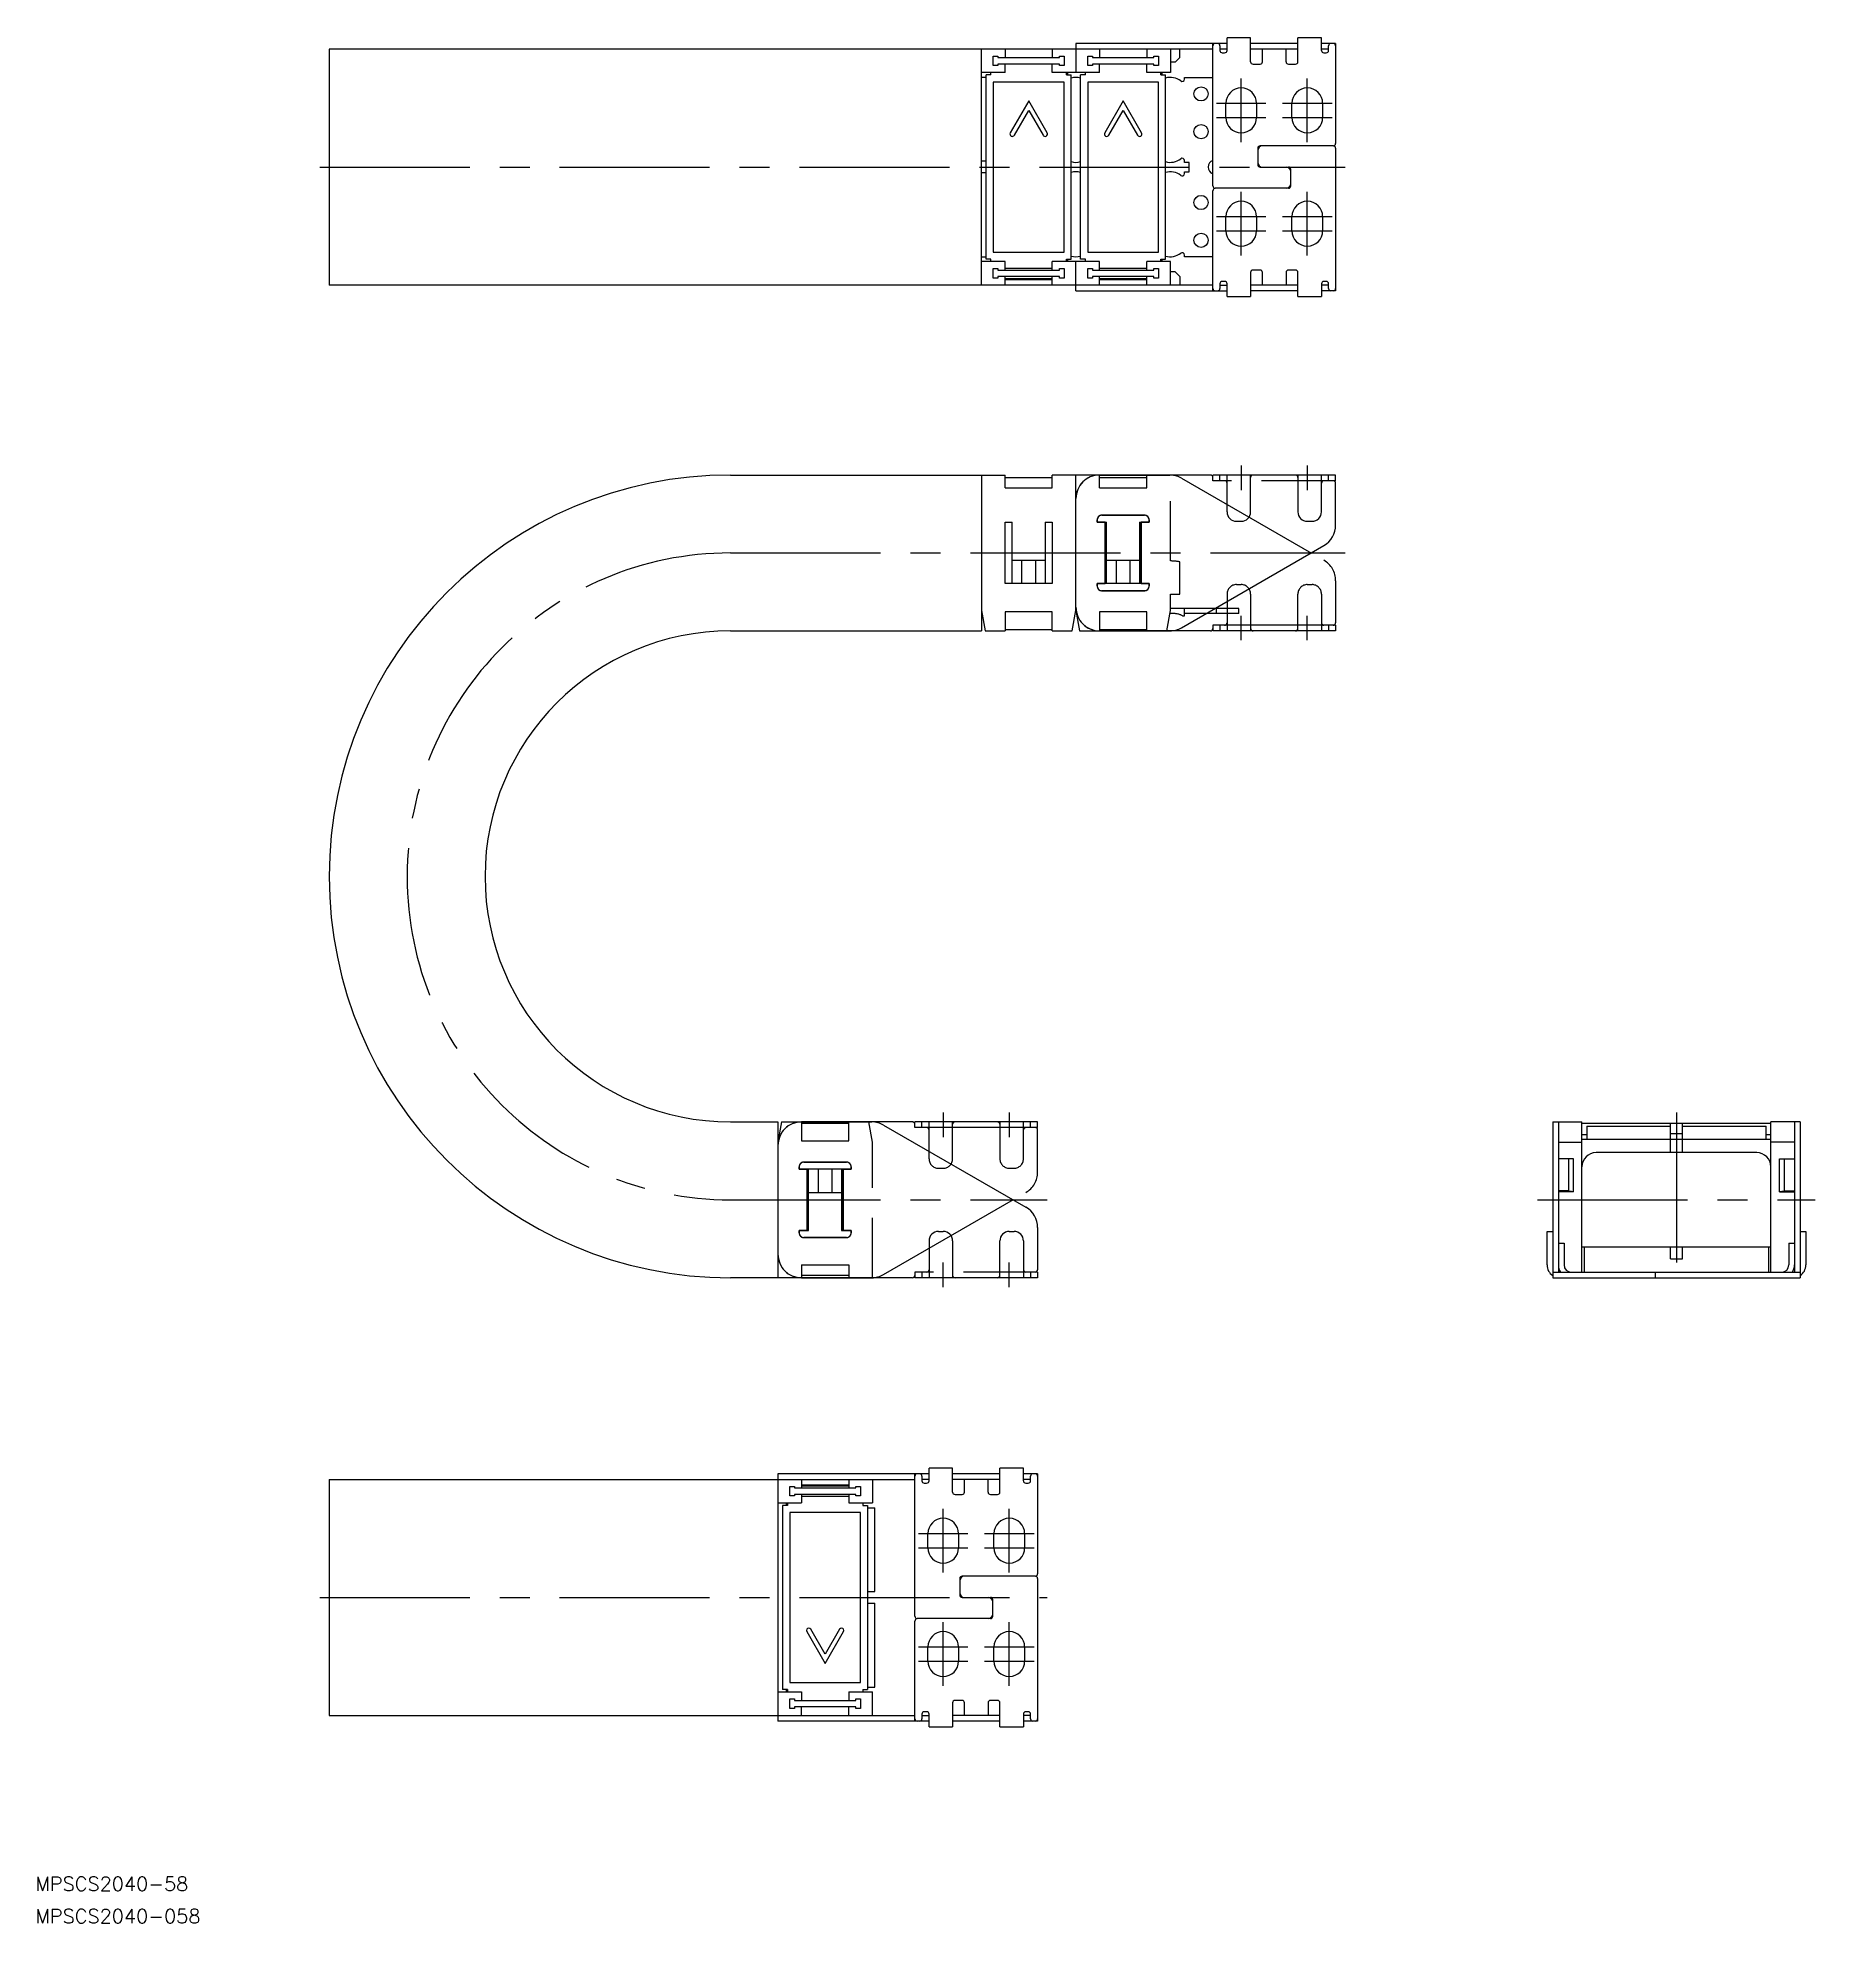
# Model space of a CAD drawing. Extents: x -62 to 315, y -44 to 355.
import ezdxf

# ---------------------------------------------------------------- set-up
doc = ezdxf.new("R2010")
doc.units = 0
for name, pattern in [('CENTER', [50.8, 31.75, -6.35, 6.35, -6.35]), ('DASHED', [19.05, 12.7, -6.35]), ('PHANTOM', [63.5, 31.75, -6.35, 6.35, -6.35, 6.35, -6.35])]:
    doc.linetypes.add(name, pattern=pattern)
doc.layers.get('0').update_dxf_attribs({"linetype": 'CONTINUOUS'})
doc.layers.add('CENTER', color=1, linetype='CENTER')
doc.styles.get("Standard").update_dxf_attribs({"font": 'txt.shx', "height": 3, "bigfont": 'bigfont.shx'})

msp = doc.modelspace()

# ---------------------------------------------------------------- linework, layer by layer
at = {"color": 7, "linetype": 'CONTINUOUS'}
for p, q in [((0, 352.92), (0, 302.92)), ((187.11, 352.92), (0, 352.92)), ((138.11, 302.92), (138.11, 352.92)), ((140.61, 351.42), (141.61, 351.42)), ((140.61, 349.42), (140.61, 351.42)), ((141.61, 351.42), (141.61, 351.12)), ((143.11, 352.92), (143.11, 351.12)), ((153.11, 352.92), (153.11, 351.12)), ((154.61, 351.12), (154.61, 351.42)), ((154.61, 351.42), (155.61, 351.42)), ((155.61, 351.42), (155.61, 349.42)), ((190.11, 354.12), (158.11, 354.12)), ((158.11, 354.12), (158.11, 347.92)), ((160.61, 349.42), (160.61, 351.42)), ((160.61, 351.42), (161.61, 351.42)), ((161.61, 351.42), (161.61, 351.12)), ((163.11, 352.92), (163.11, 351.12)), ((173.11, 352.92), (173.11, 351.12)), ((174.61, 351.12), (174.61, 351.42)), ((174.61, 351.42), (175.61, 351.42)), ((175.61, 351.42), (175.61, 349.42)), ((178.11, 352.92), (178.11, 347.92)), ((180.11, 351.12), (180.11, 352.92)), ((187.11, 323.92), (187.11, 354.12)), ((188.61, 353.62), (188.61, 352.62)), ((190.11, 352.92), (188.61, 352.92)), ((189.11, 352.12), (189.61, 352.12)), ((195.11, 355.32), (190.11, 355.32)), ((190.11, 352.62), (190.11, 355.32)), ((195.11, 350.22), (195.11, 355.32)), ((205.11, 354.12), (195.11, 354.12)), ((205.11, 352.92), (195.11, 352.92)), ((197.61, 350.22), (197.61, 352.92)), ((202.61, 350.22), (202.61, 352.92)), ((210.11, 355.32), (205.11, 355.32)), ((205.11, 350.22), (205.11, 355.32)), ((210.11, 352.62), (210.11, 355.32)), ((213.11, 354.12), (210.11, 354.12)), ((211.61, 352.92), (210.11, 352.92)), ((210.61, 352.12), (211.11, 352.12)), ((211.61, 352.62), (211.61, 353.62)), ((213.11, 354.12), (213.11, 332.92)), ((143.11, 347.92), (138.11, 347.92)), ((140.11, 347.42), (140.11, 347.92)), ((141.61, 349.42), (140.61, 349.42)), ((141.61, 351.12), (154.61, 351.12)), ((141.61, 349.72), (141.61, 349.42)), ((154.61, 349.72), (141.61, 349.72)), ((143.11, 347.92), (143.11, 349.72)), ((153.11, 347.92), (153.11, 349.72)), ((163.11, 347.92), (153.11, 347.92)), ((154.61, 349.42), (154.61, 349.72)), ((155.61, 349.42), (154.61, 349.42)), ((156.11, 347.42), (156.11, 347.92)), ((156.31, 347.92), (156.31, 347.42)), ((160.11, 347.42), (160.11, 347.92)), ((161.61, 349.42), (160.61, 349.42)), ((161.61, 351.12), (174.61, 351.12)), ((174.61, 349.72), (161.61, 349.72)), ((161.61, 349.72), (161.61, 349.42)), ((163.11, 347.92), (163.11, 349.72)), ((173.11, 347.92), (173.11, 349.72)), ((178.11, 347.92), (173.11, 347.92)), ((174.61, 349.42), (174.61, 349.72)), ((175.61, 349.42), (174.61, 349.42)), ((176.11, 347.42), (176.11, 347.92)), ((176.31, 347.92), (176.31, 347.42)), ((179.11, 350.12), (178.11, 350.12)), ((179.11, 350.12), (180.11, 351.12)), ((195.61, 349.72), (197.11, 349.72)), ((203.11, 349.72), (204.61, 349.72)), ((139.11, 346.92), (138.11, 346.92)), ((139.11, 308.42), (139.11, 347.42)), ((140.11, 347.42), (139.11, 347.42)), ((155.61, 345.92), (140.61, 345.92)), ((140.61, 345.92), (140.61, 309.92)), ((155.61, 309.92), (155.61, 345.92)), ((156.11, 347.42), (157.11, 347.42)), ((157.11, 308.42), (157.11, 347.42)), ((159.11, 308.42), (159.11, 347.42)), ((160.11, 347.42), (159.11, 347.42)), ((175.61, 345.92), (160.61, 345.92)), ((160.61, 345.92), (160.61, 309.92)), ((175.61, 309.92), (175.61, 345.92)), ((176.11, 347.42), (177.11, 347.42)), ((177.11, 308.42), (177.11, 347.42)), ((181.11, 346.54), (181.11, 346.92)), ((181.11, 346.92), (187.11, 346.92)), ((148.11, 341.92), (144.22, 335.17)), ((145.08, 334.67), (148.11, 339.92)), ((152.01, 335.17), (148.11, 341.92)), ((148.11, 339.92), (151.15, 334.67)), ((168.11, 341.92), (164.22, 335.17)), ((165.08, 334.67), (168.11, 339.92)), ((172.01, 335.17), (168.11, 341.92)), ((168.11, 339.92), (171.15, 334.67)), ((189.86, 338.42), (189.86, 341.42)), ((196.36, 341.42), (196.36, 338.42)), ((203.86, 338.42), (203.86, 341.42)), ((210.36, 341.42), (210.36, 338.42)), ((196.61, 331.92), (196.61, 328.42)), ((212.61, 332.42), (197.11, 332.42)), ((213.11, 331.92), (213.11, 301.72)), ((139.11, 329.17), (138.11, 329.17)), ((181.11, 328.92), (181.11, 329.29)), ((182.11, 328.92), (181.11, 328.92)), ((182.11, 326.92), (182.11, 328.92)), ((197.11, 327.92), (203.11, 327.92)), ((139.11, 326.67), (138.11, 326.67)), ((181.11, 326.54), (181.11, 326.92)), ((181.11, 326.92), (182.11, 326.92)), ((203.61, 323.92), (203.61, 327.42)), ((187.11, 301.72), (187.11, 322.92)), ((203.11, 323.42), (187.61, 323.42)), ((189.86, 314.42), (189.86, 317.42)), ((196.36, 317.42), (196.36, 314.42)), ((203.86, 314.42), (203.86, 317.42)), ((210.36, 317.42), (210.36, 314.42)), ((138.11, 308.92), (139.11, 308.92)), ((143.11, 307.92), (138.11, 307.92)), ((140.11, 308.42), (139.11, 308.42)), ((140.11, 307.92), (140.11, 308.42)), ((140.61, 309.92), (155.61, 309.92)), ((143.11, 306.12), (143.11, 307.92)), ((163.11, 307.92), (153.11, 307.92)), ((153.11, 306.12), (153.11, 307.92)), ((156.11, 308.42), (157.11, 308.42)), ((156.11, 307.92), (156.11, 308.42)), ((156.31, 308.42), (156.31, 307.92)), ((158.11, 301.72), (158.11, 307.92)), ((160.11, 308.42), (159.11, 308.42)), ((160.11, 307.92), (160.11, 308.42)), ((160.61, 309.92), (175.61, 309.92)), ((163.11, 306.12), (163.11, 307.92)), ((178.11, 307.92), (173.11, 307.92)), ((173.11, 306.12), (173.11, 307.92)), ((176.11, 308.42), (177.11, 308.42)), ((176.11, 307.92), (176.11, 308.42)), ((176.31, 308.42), (176.31, 307.92)), ((178.11, 302.92), (178.11, 307.92)), ((181.11, 308.92), (181.11, 309.29)), ((187.11, 308.92), (181.11, 308.92)), ((140.61, 306.42), (141.61, 306.42)), ((140.61, 304.42), (140.61, 306.42)), ((141.61, 304.42), (140.61, 304.42)), ((141.61, 306.42), (141.61, 306.12)), ((141.61, 306.12), (154.61, 306.12)), ((154.61, 304.72), (141.61, 304.72)), ((141.61, 304.72), (141.61, 304.42)), ((143.11, 306.52), (153.11, 306.52)), ((143.11, 302.92), (143.11, 304.72)), ((143.11, 304.33), (153.11, 304.33)), ((143.11, 304.14), (153.11, 304.14)), ((153.11, 302.92), (153.11, 304.72)), ((154.61, 306.42), (155.61, 306.42)), ((154.61, 306.12), (154.61, 306.42)), ((154.61, 304.42), (154.61, 304.72)), ((155.61, 304.42), (154.61, 304.42)), ((155.61, 306.42), (155.61, 304.42)), ((160.61, 306.42), (161.61, 306.42)), ((160.61, 304.42), (160.61, 306.42)), ((161.61, 304.42), (160.61, 304.42)), ((161.61, 306.42), (161.61, 306.12)), ((161.61, 306.12), (174.61, 306.12)), ((174.61, 304.72), (161.61, 304.72)), ((161.61, 304.72), (161.61, 304.42)), ((163.11, 306.52), (173.11, 306.52)), ((163.11, 302.92), (163.11, 304.72)), ((163.11, 304.33), (173.11, 304.33)), ((163.11, 304.14), (173.11, 304.14)), ((173.11, 302.92), (173.11, 304.72)), ((174.61, 306.42), (175.61, 306.42)), ((174.61, 306.12), (174.61, 306.42)), ((174.61, 304.42), (174.61, 304.72)), ((175.61, 304.42), (174.61, 304.42)), ((175.61, 306.42), (175.61, 304.42)), ((179.11, 305.72), (178.11, 305.72)), ((180.11, 304.72), (179.11, 305.72)), ((180.11, 304.72), (180.11, 302.92)), ((189.61, 303.72), (189.11, 303.72)), ((195.11, 305.62), (195.11, 300.52)), ((197.11, 306.12), (195.61, 306.12)), ((197.61, 302.92), (197.61, 305.62)), ((202.61, 305.62), (202.61, 302.92)), ((204.61, 306.12), (203.11, 306.12)), ((205.11, 300.52), (205.11, 305.62)), ((211.11, 303.72), (210.61, 303.72)), ((187.11, 302.92), (0, 302.92)), ((158.11, 301.72), (190.11, 301.72)), ((188.61, 303.22), (188.61, 302.22)), ((188.61, 302.92), (190.11, 302.92)), ((190.11, 300.52), (190.11, 303.22)), ((190.11, 300.52), (195.11, 300.52)), ((205.11, 302.92), (195.11, 302.92)), ((205.11, 301.72), (195.11, 301.72)), ((205.11, 300.52), (210.11, 300.52)), ((210.11, 303.22), (210.11, 300.52)), ((211.61, 302.92), (210.11, 302.92)), ((213.11, 301.72), (210.11, 301.72)), ((211.61, 302.22), (211.61, 303.22)), ((85, 262.7), (143.11, 262.7)), ((138.11, 262.7), (138.11, 229.7)), ((143.11, 259.98), (143.11, 262.7)), ((143.11, 262.2), (153.11, 262.2)), ((143.11, 259.98), (153.11, 259.98)), ((186.61, 262.7), (153.11, 262.7)), ((153.11, 259.98), (153.11, 262.7)), ((158.11, 234), (158.11, 262.7)), ((213.11, 262.7), (187.11, 262.7)), ((187.11, 261.5), (187.11, 262.7)), ((190.11, 261.5), (187.11, 261.5)), ((188.61, 261.5), (188.61, 262.7)), ((190.11, 254.9), (190.11, 262.7)), ((195.11, 254.9), (195.11, 262.7)), ((205.11, 262.7), (205.11, 254.9)), ((210.11, 254.9), (210.11, 262.7)), ((213.11, 261.5), (210.11, 261.5)), ((211.61, 261.5), (211.61, 262.7)), ((213.11, 261.5), (213.11, 262.7)), ((213.11, 252.09), (213.11, 261)), ((143.11, 239.7), (143.11, 252.7)), ((143.11, 252.7), (144.61, 252.7)), ((144.61, 239.7), (144.61, 252.7)), ((151.61, 252.7), (151.61, 239.7)), ((151.61, 252.7), (153.11, 252.7)), ((153.11, 252.7), (153.11, 239.7)), ((162.61, 253.2), (162.61, 252.7)), ((162.61, 252.7), (164.61, 252.7)), ((172.61, 254.2), (163.61, 254.2)), ((164.31, 239.7), (164.31, 252.7)), ((164.61, 239.7), (164.61, 252.7)), ((171.61, 252.7), (171.61, 239.7)), ((171.61, 252.7), (173.61, 252.7)), ((171.91, 252.7), (171.91, 239.7)), ((173.61, 252.7), (173.61, 253.2)), ((192.11, 252.9), (193.11, 252.9)), ((207.11, 252.9), (208.11, 252.9)), ((180.5, 230.37), (210.61, 247.76)), ((144.61, 244.7), (151.61, 244.7)), ((146.61, 244.7), (146.61, 239.7)), ((149.61, 239.7), (149.61, 244.7)), ((164.61, 244.7), (171.61, 244.7)), ((166.61, 244.7), (166.61, 239.7)), ((169.61, 239.7), (169.61, 244.7)), ((153.11, 239.7), (143.11, 239.7)), ((173.61, 239.7), (162.61, 239.7)), ((162.61, 239.7), (162.61, 239.2)), ((173.61, 239.2), (173.61, 239.7)), ((163.61, 238.2), (172.61, 238.2)), ((138.11, 234), (138.9, 229.7)), ((153.11, 233.7), (143.11, 233.7)), ((143.11, 233.7), (143.11, 229.7)), ((153.11, 229.7), (153.11, 233.7)), ((157.33, 229.7), (158.11, 234)), ((158.11, 234), (158.9, 229.7)), ((192.61, 233.4), (185.75, 233.4)), ((192.61, 234.4), (187.48, 234.4)), ((187.91, 233.4), (187.91, 234.4)), ((192.61, 233.4), (192.61, 234.4)), ((85, 229.7), (138.11, 229.7)), ((138.9, 229.7), (143.11, 229.7)), ((143.11, 230), (153.11, 230)), ((153.11, 229.7), (157.33, 229.7)), ((158.9, 229.7), (178, 229.7)), ((85, 125.7), (95.01, 125.7)), ((95.01, 125.7), (95.01, 92.7)), ((95.8, 125.7), (95.01, 121.4)), ((95.8, 125.7), (114.9, 125.7)), ((117.4, 125.03), (147.51, 107.65)), ((259.07, 125.7), (265.27, 125.7)), ((259.07, 125.7), (259.07, 92.7)), ((260.27, 125.7), (260.27, 93.9)), ((265.27, 93.9), (265.27, 125.7)), ((305.27, 125.4), (265.27, 125.4)), ((266.27, 124.8), (284.02, 124.8)), ((266.27, 124.8), (266.27, 122)), ((284.02, 119.2), (284.02, 125.4)), ((286.52, 119.2), (286.52, 125.4)), ((286.52, 124.8), (304.27, 124.8)), ((304.27, 122), (304.27, 124.8)), ((311.47, 125.7), (305.27, 125.7)), ((305.27, 93.9), (305.27, 125.7)), ((310.27, 125.7), (310.27, 93.9)), ((311.47, 125.7), (311.47, 92.7)), ((260.27, 121.4), (265.27, 121.4)), ((266.27, 123), (265.27, 123)), ((305.27, 122), (265.27, 122)), ((286.52, 123.2), (284.02, 123.2)), ((305.27, 123), (304.27, 123)), ((310.27, 121.4), (305.27, 121.4)), ((99.51, 115.7), (99.51, 116.2)), ((100.51, 117.2), (109.51, 117.2)), ((110.51, 116.2), (110.51, 115.7)), ((263.47, 117.9), (260.27, 117.9)), ((262.47, 111.09), (262.47, 117.9)), ((263.47, 110.9), (263.47, 117.9)), ((302.27, 119.2), (268.27, 119.2)), ((307.07, 117.9), (310.27, 117.9)), ((307.07, 110.9), (307.07, 117.9)), ((308.07, 117.9), (308.07, 111.09)), ((110.51, 115.7), (99.51, 115.7)), ((101.21, 115.7), (101.21, 102.7)), ((101.51, 102.7), (101.51, 115.7)), ((103.51, 115.7), (103.51, 110.7)), ((106.51, 110.7), (106.51, 115.7)), ((108.51, 115.7), (108.51, 102.7)), ((108.81, 102.7), (108.81, 115.7)), ((108.51, 110.7), (101.51, 110.7)), ((262.47, 111.09), (260.27, 111.09)), ((263.47, 110.9), (260.27, 110.9)), ((307.07, 110.9), (310.27, 110.9)), ((308.07, 111.09), (310.27, 111.09)), ((99.51, 102.7), (101.51, 102.7)), ((99.51, 102.2), (99.51, 102.7)), ((109.51, 101.2), (100.51, 101.2)), ((108.51, 102.7), (110.51, 102.7)), ((110.51, 102.7), (110.51, 102.2)), ((127.01, 100.5), (127.01, 92.7)), ((129.01, 102.5), (130.01, 102.5)), ((132.01, 100.5), (132.01, 92.7)), ((142.01, 92.7), (142.01, 100.5)), ((144.01, 102.5), (145.01, 102.5)), ((147.01, 100.5), (147.01, 92.7)), ((150.01, 103.32), (150.01, 94.4)), ((257.87, 102.5), (259.07, 102.5)), ((257.87, 95.4), (257.87, 102.5)), ((260.27, 100), (261.47, 100)), ((261.47, 100), (261.47, 95.4)), ((309.07, 100), (310.27, 100)), ((309.07, 100), (309.07, 95.4)), ((311.47, 102.5), (312.67, 102.5)), ((312.67, 102.5), (312.67, 95.4)), ((305.27, 99.2), (265.27, 99.2)), ((265.77, 93.9), (265.77, 99.2)), ((284.02, 96.7), (284.02, 99.2)), ((284.02, 96.7), (286.52, 96.7)), ((286.52, 96.7), (286.52, 99.2)), ((304.77, 99.2), (304.77, 93.9)), ((123.51, 92.7), (85, 92.7)), ((127.01, 93.9), (124.01, 93.9)), ((124.01, 93.9), (124.01, 92.7)), ((150.01, 92.7), (124.01, 92.7)), ((125.51, 93.9), (125.51, 92.7)), ((150.01, 93.9), (147.01, 93.9)), ((148.51, 93.9), (148.51, 92.7)), ((150.01, 93.9), (150.01, 92.7)), ((259.07, 93.9), (311.47, 93.9)), ((259.07, 92.7), (311.47, 92.7)), ((280.77, 93.9), (280.77, 92.7)), ((132.01, 52.4), (127.01, 52.4)), ((127.01, 49.7), (127.01, 52.4)), ((132.01, 47.3), (132.01, 52.4)), ((147.01, 52.4), (142.01, 52.4)), ((142.01, 47.3), (142.01, 52.4)), ((147.01, 49.7), (147.01, 52.4)), ((0, 50), (0, 0)), ((0, 50), (124.01, 50)), ((95.01, 51.2), (95.01, -1.2)), ((127.01, 51.2), (95.01, 51.2)), ((97.51, 48.5), (98.51, 48.5)), ((97.51, 46.5), (97.51, 48.5)), ((98.51, 48.5), (98.51, 48.2)), ((98.51, 48.2), (111.51, 48.2)), ((100.01, 50), (100.01, 48.2)), ((110.01, 48.77), (100.01, 48.77)), ((110.01, 48.59), (100.01, 48.59)), ((110.01, 50), (110.01, 48.2)), ((111.51, 48.5), (112.51, 48.5)), ((111.51, 48.2), (111.51, 48.5)), ((112.51, 48.5), (112.51, 46.5)), ((115.01, 50), (115.01, 45)), ((124.01, 21), (124.01, 51.2)), ((125.51, 50.7), (125.51, 49.7)), ((127.01, 50), (125.51, 50)), ((126.01, 49.2), (126.51, 49.2)), ((142.01, 51.2), (132.01, 51.2)), ((142.01, 50), (132.01, 50)), ((134.51, 47.3), (134.51, 50)), ((139.51, 47.3), (139.51, 50)), ((150.01, 51.2), (147.01, 51.2)), ((148.51, 50), (147.01, 50)), ((147.51, 49.2), (148.01, 49.2)), ((148.51, 49.7), (148.51, 50.7)), ((150.01, 51.2), (150.01, 30)), ((95.01, 45), (100.01, 45)), ((96.01, 44.5), (96.01, 5.5)), ((97.01, 44.5), (96.01, 44.5)), ((96.81, 44.5), (96.81, 45)), ((97.01, 45), (97.01, 44.5)), ((98.51, 46.5), (97.51, 46.5)), ((98.51, 46.8), (98.51, 46.5)), ((111.51, 46.8), (98.51, 46.8)), ((100.01, 46.8), (100.01, 45)), ((110.01, 46.4), (100.01, 46.4)), ((110.01, 46.8), (110.01, 45)), ((110.01, 45), (115.01, 45)), ((111.51, 46.5), (111.51, 46.8)), ((112.51, 46.5), (111.51, 46.5)), ((113.01, 45), (113.01, 44.5)), ((113.01, 44.5), (114.01, 44.5)), ((114.01, 44.5), (114.01, 5.5)), ((114.01, 44), (115.51, 44)), ((115.51, 26.25), (115.51, 44)), ((132.51, 46.8), (134.01, 46.8)), ((140.01, 46.8), (141.51, 46.8)), ((112.51, 43), (97.51, 43)), ((97.51, 43), (97.51, 7)), ((112.51, 7), (112.51, 43)), ((126.76, 35.5), (126.76, 38.5)), ((133.26, 38.5), (133.26, 35.5)), ((140.76, 35.5), (140.76, 38.5)), ((147.26, 38.5), (147.26, 35.5)), ((133.51, 29), (133.51, 25.5)), ((149.51, 29.5), (134.01, 29.5)), ((150.01, 29), (150.01, -1.2)), ((114.01, 26.25), (115.51, 26.25)), ((134.01, 25), (140.01, 25)), ((140.51, 21), (140.51, 24.5)), ((114.01, 23.75), (115.51, 23.75)), ((115.51, 6), (115.51, 23.75)), ((124.01, -1.2), (124.01, 20)), ((140.01, 20.5), (124.51, 20.5)), ((101.12, 17.75), (105.01, 11)), ((105.01, 13), (101.98, 18.25)), ((108.05, 18.25), (105.01, 13)), ((105.01, 11), (108.91, 17.75)), ((126.76, 11.5), (126.76, 14.5)), ((133.26, 14.5), (133.26, 11.5)), ((140.76, 11.5), (140.76, 14.5)), ((147.26, 14.5), (147.26, 11.5)), ((95.01, 5), (100.01, 5)), ((97.01, 5.5), (96.01, 5.5)), ((96.81, 5), (96.81, 5.5)), ((97.01, 5.5), (97.01, 5)), ((97.51, 7), (112.51, 7)), ((100.01, 5), (100.01, 3.2)), ((110.01, 5), (115.01, 5)), ((110.01, 5), (110.01, 3.2)), ((113.01, 5.5), (114.01, 5.5)), ((113.01, 5.5), (113.01, 5)), ((114.01, 6), (115.51, 6)), ((115.01, 0), (115.01, 5)), ((0, 0), (124.01, 0)), ((97.51, 3.5), (98.51, 3.5)), ((97.51, 1.5), (97.51, 3.5)), ((98.51, 1.5), (97.51, 1.5)), ((98.51, 3.5), (98.51, 3.2)), ((98.51, 3.2), (111.51, 3.2)), ((98.51, 1.8), (98.51, 1.5)), ((111.51, 1.8), (98.51, 1.8)), ((100.01, 0), (100.01, 1.8)), ((110.01, 0), (110.01, 1.8)), ((111.51, 3.2), (111.51, 3.5)), ((111.51, 3.5), (112.51, 3.5)), ((111.51, 1.5), (111.51, 1.8)), ((112.51, 1.5), (111.51, 1.5)), ((112.51, 3.5), (112.51, 1.5)), ((125.51, 0.3), (125.51, -0.7)), ((125.51, 0), (127.01, 0)), ((126.51, 0.8), (126.01, 0.8)), ((127.01, -2.4), (127.01, 0.3)), ((132.01, 2.7), (132.01, -2.4)), ((142.01, 0), (132.01, 0)), ((134.01, 3.2), (132.51, 3.2)), ((134.51, 0), (134.51, 2.7)), ((139.51, 2.7), (139.51, 0)), ((141.51, 3.2), (140.01, 3.2)), ((142.01, -2.4), (142.01, 2.7)), ((147.01, 0.3), (147.01, -2.4)), ((148.51, 0), (147.01, 0)), ((148.01, 0.8), (147.51, 0.8)), ((148.51, -0.7), (148.51, 0.3)), ((127.01, -1.2), (95.01, -1.2)), ((127.01, -2.4), (132.01, -2.4)), ((142.01, -1.2), (132.01, -1.2)), ((142.01, -2.4), (147.01, -2.4)), ((150.01, -1.2), (147.01, -1.2))]:
    msp.add_line(p, q, dxfattribs=at)
at = {"color": 3, "linetype": 'PHANTOM'}
for p, q in [((163.11, 262.7), (178, 262.7)), ((180.5, 262.03), (210.61, 244.65)), ((158.11, 234.7), (158.11, 257.7)), ((162.61, 252.7), (162.61, 253.2)), ((164.3, 252.7), (162.61, 252.7)), ((163.61, 254.2), (172.61, 254.2)), ((164.31, 252.7), (164.31, 239.7)), ((171.91, 239.7), (171.91, 252.7)), ((173.61, 252.7), (171.93, 252.7)), ((173.61, 253.2), (173.61, 252.7)), ((162.61, 239.2), (162.61, 239.7)), ((162.61, 239.7), (164.31, 239.7)), ((171.91, 239.7), (173.61, 239.7)), ((173.61, 239.7), (173.61, 239.2)), ((213.11, 240.32), (213.11, 231.4)), ((172.61, 238.2), (163.61, 238.2)), ((190.11, 237.5), (190.11, 229.7)), ((192.11, 239.5), (193.11, 239.5)), ((195.11, 237.5), (195.11, 229.7)), ((205.11, 229.7), (205.11, 237.5)), ((207.11, 239.5), (208.11, 239.5)), ((210.11, 237.5), (210.11, 229.7)), ((193.11, 227.7), (193.11, 232.9)), ((207.11, 227.7), (207.11, 232.9)), ((186.61, 229.7), (163.11, 229.7)), ((213.11, 230.9), (187.11, 230.9)), ((187.11, 230.9), (187.11, 229.7)), ((213.11, 229.7), (187.11, 229.7)), ((188.61, 230.9), (188.61, 229.7)), ((211.61, 230.9), (211.61, 229.7)), ((213.11, 230.9), (213.11, 229.7)), ((123.51, 125.7), (100.01, 125.7)), ((150.01, 125.7), (124.01, 125.7)), ((124.01, 124.5), (124.01, 125.7)), ((150.01, 124.5), (124.01, 124.5)), ((125.51, 124.5), (125.51, 125.7)), ((127.01, 117.9), (127.01, 125.7)), ((130.01, 127.7), (130.01, 122.5)), ((132.01, 117.9), (132.01, 125.7)), ((142.01, 125.7), (142.01, 117.9)), ((144.01, 127.7), (144.01, 122.5)), ((147.01, 117.9), (147.01, 125.7)), ((148.51, 124.5), (148.51, 125.7)), ((150.01, 124.5), (150.01, 125.7)), ((150.01, 115.09), (150.01, 124)), ((95.01, 120.7), (95.01, 97.7)), ((99.51, 116.2), (99.51, 115.7)), ((109.51, 117.2), (100.51, 117.2)), ((110.51, 115.7), (110.51, 116.2)), ((129.01, 115.9), (130.01, 115.9)), ((144.01, 115.9), (145.01, 115.9)), ((99.51, 115.7), (101.21, 115.7)), ((101.21, 102.7), (101.21, 115.7)), ((108.81, 115.7), (108.81, 102.7)), ((108.81, 115.7), (110.51, 115.7)), ((117.4, 93.37), (147.51, 110.76)), ((99.51, 102.7), (99.51, 102.2)), ((101.2, 102.7), (99.51, 102.7)), ((100.51, 101.2), (109.51, 101.2)), ((110.51, 102.7), (108.83, 102.7)), ((110.51, 102.2), (110.51, 102.7)), ((100.01, 92.7), (114.9, 92.7))]:
    msp.add_line(p, q, dxfattribs=at)
at = {"color": 3, "linetype": 'DASHED'}
for p, q in [((163.11, 259.98), (163.11, 262.7)), ((163.11, 262.2), (173.11, 262.2)), ((163.11, 259.98), (173.11, 259.98)), ((173.11, 259.98), (173.11, 262.7)), ((178.11, 244.5), (178.11, 262.7)), ((210.11, 261.5), (190.11, 261.5)), ((180.11, 237.5), (180.11, 244.31)), ((178.11, 234), (178.11, 237.5)), ((178.11, 237.5), (180.11, 237.5)), ((173.11, 233.7), (163.11, 233.7)), ((163.11, 233.7), (163.11, 229.7)), ((173.11, 229.7), (173.11, 233.7)), ((177.33, 229.7), (178.11, 234)), ((178.41, 233.4), (178.01, 233.4)), ((187.48, 234.4), (178.11, 234.4)), ((180.71, 232.9), (181.11, 232.9)), ((181.11, 232.9), (181.11, 234.4)), ((185.75, 233.4), (181.11, 233.4)), ((163.11, 230), (173.11, 230)), ((100.01, 125.7), (100.01, 121.7)), ((110.01, 125.4), (100.01, 125.4)), ((110.01, 121.7), (110.01, 125.7)), ((115.01, 121.4), (114.23, 125.7)), ((100.01, 121.7), (110.01, 121.7)), ((115.01, 92.7), (115.01, 121.4)), ((100.01, 95.42), (110.01, 95.42)), ((100.01, 95.42), (100.01, 92.7)), ((110.01, 93.2), (100.01, 93.2)), ((110.01, 95.42), (110.01, 92.7)), ((147.01, 93.9), (127.01, 93.9))]:
    msp.add_line(p, q, dxfattribs=at)
at = {"color": 7, "linetype": 'CONTINUOUS'}
for centre in [(184.61, 343.42), (184.61, 335.42), (184.61, 320.42), (184.61, 312.42)]:
    msp.add_circle(centre, 1.5, dxfattribs=at)
for centre, radius, start, end in [((187.61, 353.62), 0.5, 90, 180), ((188.11, 353.62), 0.5, 0, 90), ((189.11, 352.62), 0.5, 180, 270), ((189.61, 352.62), 0.5, 270, 0), ((210.61, 352.62), 0.5, 180, 270), ((211.11, 352.62), 0.5, 270, 0), ((212.11, 353.62), 0.5, 90, 180), ((212.61, 353.62), 0.5, 0, 90), ((195.61, 350.22), 0.5, 180, 270), ((197.11, 350.22), 0.5, 270, 0), ((203.11, 350.22), 0.5, 180, 270), ((204.61, 350.22), 0.5, 270, 0), ((158.11, 343.42), 3.5, 73.3984, 106.6016), ((178.11, 343.42), 3.5, 51.3178, 106.6016), ((180.61, 346.54), 0.5, 231.3178, 0), ((193.11, 341.42), 3.25, 0, 180), ((207.11, 341.42), 3.25, 0, 180), ((193.11, 338.42), 3.25, 180, 0), ((207.11, 338.42), 3.25, 180, 0), ((144.65, 334.92), 0.5, 150, 330), ((151.58, 334.92), 0.5, 210, 30), ((164.65, 334.92), 0.5, 150, 330), ((171.58, 334.92), 0.5, 210, 30), ((197.11, 331.92), 0.5, 90, 180), ((197.61, 331.42), 1, 90, 180), ((212.61, 332.92), 0.5, 270, 0), ((212.61, 331.92), 0.5, 0, 90), ((158.11, 332.42), 3.5, 253.3984, 286.6016), ((178.11, 332.42), 3.5, 253.3984, 308.6822), ((180.61, 329.29), 0.5, 0, 128.6822), ((187.61, 327.92), 1.5, 109.4712, 250.5288), ((197.61, 328.92), 1, 180, 270), ((197.11, 328.42), 0.5, 180, 270), ((202.61, 326.92), 1, 0, 90), ((203.11, 327.42), 0.5, 0, 90), ((158.11, 323.42), 3.5, 73.3984, 106.6016), ((178.11, 323.42), 3.5, 51.3178, 106.6016), ((180.61, 326.54), 0.5, 231.3178, 0), ((187.61, 323.92), 0.5, 180, 270), ((202.61, 324.42), 1, 270, 0), ((203.11, 323.92), 0.5, 270, 0), ((187.61, 322.92), 0.5, 90, 180), ((193.11, 317.42), 3.25, 0, 180), ((207.11, 317.42), 3.25, 0, 180), ((193.11, 314.42), 3.25, 180, 0), ((207.11, 314.42), 3.25, 180, 0), ((158.11, 312.42), 3.5, 253.3984, 286.6016), ((178.11, 312.42), 3.5, 253.3984, 308.6822), ((180.61, 309.29), 0.5, 0, 128.6822), ((189.11, 303.22), 0.5, 90, 180), ((189.61, 303.22), 0.5, 0, 90), ((195.61, 305.62), 0.5, 90, 180), ((197.11, 305.62), 0.5, 0, 90), ((203.11, 305.62), 0.5, 90, 180), ((204.61, 305.62), 0.5, 0, 90), ((210.61, 303.22), 0.5, 90, 180), ((211.11, 303.22), 0.5, 0, 90), ((187.61, 302.22), 0.5, 180, 270), ((188.11, 302.22), 0.5, 270, 0), ((212.11, 302.22), 0.5, 180, 270), ((212.61, 302.22), 0.5, 270, 0), ((85, 177.7), 85, 90, 270), ((163.11, 257.7), 5, 90, 180), ((186.61, 262.2), 0.5, 0, 90), ((189.61, 261), 0.5, 0, 90), ((195.61, 262.2), 0.5, 90, 180), ((204.61, 262.2), 0.5, 0, 90), ((210.61, 261), 0.5, 90, 180), ((212.61, 261), 0.5, 0, 90), ((163.61, 253.2), 1, 90, 180), ((172.61, 253.2), 1, 0, 90), ((192.11, 254.9), 2, 180, 270), ((193.11, 254.9), 2, 270, 0), ((207.11, 254.9), 2, 180, 270), ((208.11, 254.9), 2, 270, 0), ((208.11, 252.09), 5, 300, 0), ((163.61, 239.2), 1, 180, 270), ((172.61, 239.2), 1, 270, 0), ((163.11, 234.7), 5, 180, 270), ((85, 177.7), 52, 90, 270), ((178, 234.7), 5, 270, 300), ((100.01, 120.7), 5, 90, 180), ((114.9, 120.7), 5, 60, 90), ((100.51, 116.2), 1, 90, 180), ((109.51, 116.2), 1, 0, 90), ((268.27, 116.2), 3, 90, 180), ((302.27, 116.2), 3, 0, 90), ((264.47, 121.4), 10.5, 259.0194, 264.535), ((306.07, 121.4), 10.5, 275.465, 280.9806), ((145.01, 103.32), 5, 0, 60), ((100.51, 102.2), 1, 180, 270), ((109.51, 102.2), 1, 270, 0), ((129.01, 100.5), 2, 90, 180), ((130.01, 100.5), 2, 0, 90), ((144.01, 100.5), 2, 90, 180), ((145.01, 100.5), 2, 0, 90), ((100.01, 97.7), 5, 180, 270), ((123.51, 93.2), 0.5, 270, 0), ((126.51, 94.4), 0.5, 270, 0), ((132.51, 93.2), 0.5, 180, 270), ((141.51, 93.2), 0.5, 270, 0), ((147.51, 94.4), 0.5, 180, 270), ((149.51, 94.4), 0.5, 270, 0), ((260.57, 95.4), 2.7, 180, 236.251), ((262.97, 95.4), 2.7, 180, 213.749), ((260.57, 95.4), 1.5, 258.463, 270), ((262.97, 95.4), 1.5, 180, 270), ((307.57, 95.4), 1.5, 270, 0), ((307.57, 95.4), 2.7, 326.251, 0), ((309.97, 95.4), 1.5, 270, 281.537), ((309.97, 95.4), 2.7, 303.749, 0), ((124.51, 50.7), 0.5, 90, 180), ((125.01, 50.7), 0.5, 0, 90), ((126.01, 49.7), 0.5, 180, 270), ((126.51, 49.7), 0.5, 270, 0), ((147.51, 49.7), 0.5, 180, 270), ((148.01, 49.7), 0.5, 270, 0), ((149.01, 50.7), 0.5, 90, 180), ((149.51, 50.7), 0.5, 0, 90), ((132.51, 47.3), 0.5, 180, 270), ((134.01, 47.3), 0.5, 270, 0), ((140.01, 47.3), 0.5, 180, 270), ((141.51, 47.3), 0.5, 270, 0), ((130.01, 38.5), 3.25, 0, 180), ((144.01, 38.5), 3.25, 0, 180), ((130.01, 35.5), 3.25, 180, 0), ((144.01, 35.5), 3.25, 180, 0), ((134.01, 29), 0.5, 90, 180), ((134.51, 28.5), 1, 90, 180), ((149.51, 30), 0.5, 270, 0), ((149.51, 29), 0.5, 0, 90), ((134.51, 26), 1, 180, 270), ((134.01, 25.5), 0.5, 180, 270), ((139.51, 24), 1, 0, 90), ((140.01, 24.5), 0.5, 0, 90), ((124.51, 21), 0.5, 180, 270), ((124.51, 20), 0.5, 90, 180), ((139.51, 21.5), 1, 270, 0), ((140.01, 21), 0.5, 270, 0), ((101.55, 18), 0.5, 30, 210), ((108.48, 18), 0.5, 330, 150), ((130.01, 14.5), 3.25, 0, 180), ((144.01, 14.5), 3.25, 0, 180), ((130.01, 11.5), 3.25, 180, 0), ((144.01, 11.5), 3.25, 180, 0), ((126.01, 0.3), 0.5, 90, 180), ((126.51, 0.3), 0.5, 0, 90), ((132.51, 2.7), 0.5, 90, 180), ((134.01, 2.7), 0.5, 0, 90), ((140.01, 2.7), 0.5, 90, 180), ((141.51, 2.7), 0.5, 0, 90), ((147.51, 0.3), 0.5, 90, 180), ((148.01, 0.3), 0.5, 0, 90), ((124.51, -0.7), 0.5, 180, 270), ((125.01, -0.7), 0.5, 270, 0), ((149.01, -0.7), 0.5, 180, 270), ((149.51, -0.7), 0.5, 270, 0)]:
    msp.add_arc(centre, radius, start, end, dxfattribs=at)
at = {"color": 3, "linetype": 'PHANTOM'}
for centre, radius, start, end in [((163.11, 257.7), 5, 90, 180), ((178, 257.7), 5, 60, 90), ((163.61, 253.2), 1, 90, 180), ((172.61, 253.2), 1, 0, 90), ((208.11, 240.32), 5, 0, 60), ((163.61, 239.2), 1, 180, 270), ((172.61, 239.2), 1, 270, 0), ((192.11, 237.5), 2, 90, 180), ((193.11, 237.5), 2, 0, 90), ((207.11, 237.5), 2, 90, 180), ((208.11, 237.5), 2, 0, 90), ((163.11, 234.7), 5, 180, 270), ((186.61, 230.2), 0.5, 270, 0), ((189.61, 231.4), 0.5, 270, 0), ((195.61, 230.2), 0.5, 180, 270), ((204.61, 230.2), 0.5, 270, 0), ((210.61, 231.4), 0.5, 180, 270), ((212.61, 231.4), 0.5, 270, 0), ((100.01, 120.7), 5, 90, 180), ((123.51, 125.2), 0.5, 0, 90), ((126.51, 124), 0.5, 0, 90), ((132.51, 125.2), 0.5, 90, 180), ((141.51, 125.2), 0.5, 0, 90), ((147.51, 124), 0.5, 90, 180), ((149.51, 124), 0.5, 0, 90), ((100.51, 116.2), 1, 90, 180), ((109.51, 116.2), 1, 0, 90), ((129.01, 117.9), 2, 180, 270), ((130.01, 117.9), 2, 270, 0), ((144.01, 117.9), 2, 180, 270), ((145.01, 117.9), 2, 270, 0), ((145.01, 115.09), 5, 300, 0), ((100.51, 102.2), 1, 180, 270), ((109.51, 102.2), 1, 270, 0), ((100.01, 97.7), 5, 180, 270), ((114.9, 97.7), 5, 270, 300)]:
    msp.add_arc(centre, radius, start, end, dxfattribs=at)
at = {"color": 3, "linetype": 'DASHED'}
for centre, radius, start, end in [((178.11, 234), 10.5, 79.0194, 90), ((178.4, 227.83), 5.57, 65.5444, 89.8357)]:
    msp.add_arc(centre, radius, start, end, dxfattribs=at)
at = {"layer": 'CENTER', "color": 1, "linetype": 'CENTER'}
for p, q in [((193.11, 333.17), (193.11, 346.67)), ((207.11, 333.17), (207.11, 346.67)), ((187.86, 341.42), (198.36, 341.42)), ((201.86, 341.42), (212.36, 341.42)), ((187.86, 338.42), (198.36, 338.42)), ((201.86, 338.42), (212.36, 338.42)), ((-2, 327.92), (215.11, 327.92)), ((193.11, 309.17), (193.11, 322.67)), ((207.11, 309.17), (207.11, 322.67)), ((187.86, 317.42), (198.36, 317.42)), ((201.86, 317.42), (212.36, 317.42)), ((187.86, 314.42), (198.36, 314.42)), ((201.86, 314.42), (212.36, 314.42)), ((193.11, 264.7), (193.11, 259.5)), ((207.11, 264.7), (207.11, 259.5)), ((85, 246.2), (215.11, 246.2)), ((285.27, 127.7), (285.27, 90.7)), ((85, 109.2), (152.01, 109.2)), ((255.87, 109.2), (314.67, 109.2)), ((130.01, 90.7), (130.01, 95.9)), ((144.01, 90.7), (144.01, 95.9)), ((130.01, 30.25), (130.01, 43.75)), ((144.01, 30.25), (144.01, 43.75)), ((124.76, 38.5), (135.26, 38.5)), ((138.76, 38.5), (149.26, 38.5)), ((124.76, 35.5), (135.26, 35.5)), ((138.76, 35.5), (149.26, 35.5)), ((-2, 25), (152.01, 25)), ((130.01, 6.25), (130.01, 19.75)), ((144.01, 6.25), (144.01, 19.75)), ((124.76, 14.5), (135.26, 14.5)), ((138.76, 14.5), (149.26, 14.5)), ((124.76, 11.5), (135.26, 11.5)), ((138.76, 11.5), (149.26, 11.5))]:
    msp.add_line(p, q, dxfattribs=at)
msp.add_arc((85, 177.7), 68.5, 90, 270, dxfattribs=at)

# ---------------------------------------------------------------- texts
at = {"color": 7, "linetype": 'CONTINUOUS'}
for s, p in [('MPSCS2040-58', (-62.23, -37.15)), ('MPSCS2040-058', (-62.23, -44.02))]:
    msp.add_text(s, height=3, dxfattribs=at).set_placement(p)

doc.saveas('drawing.dxf')
